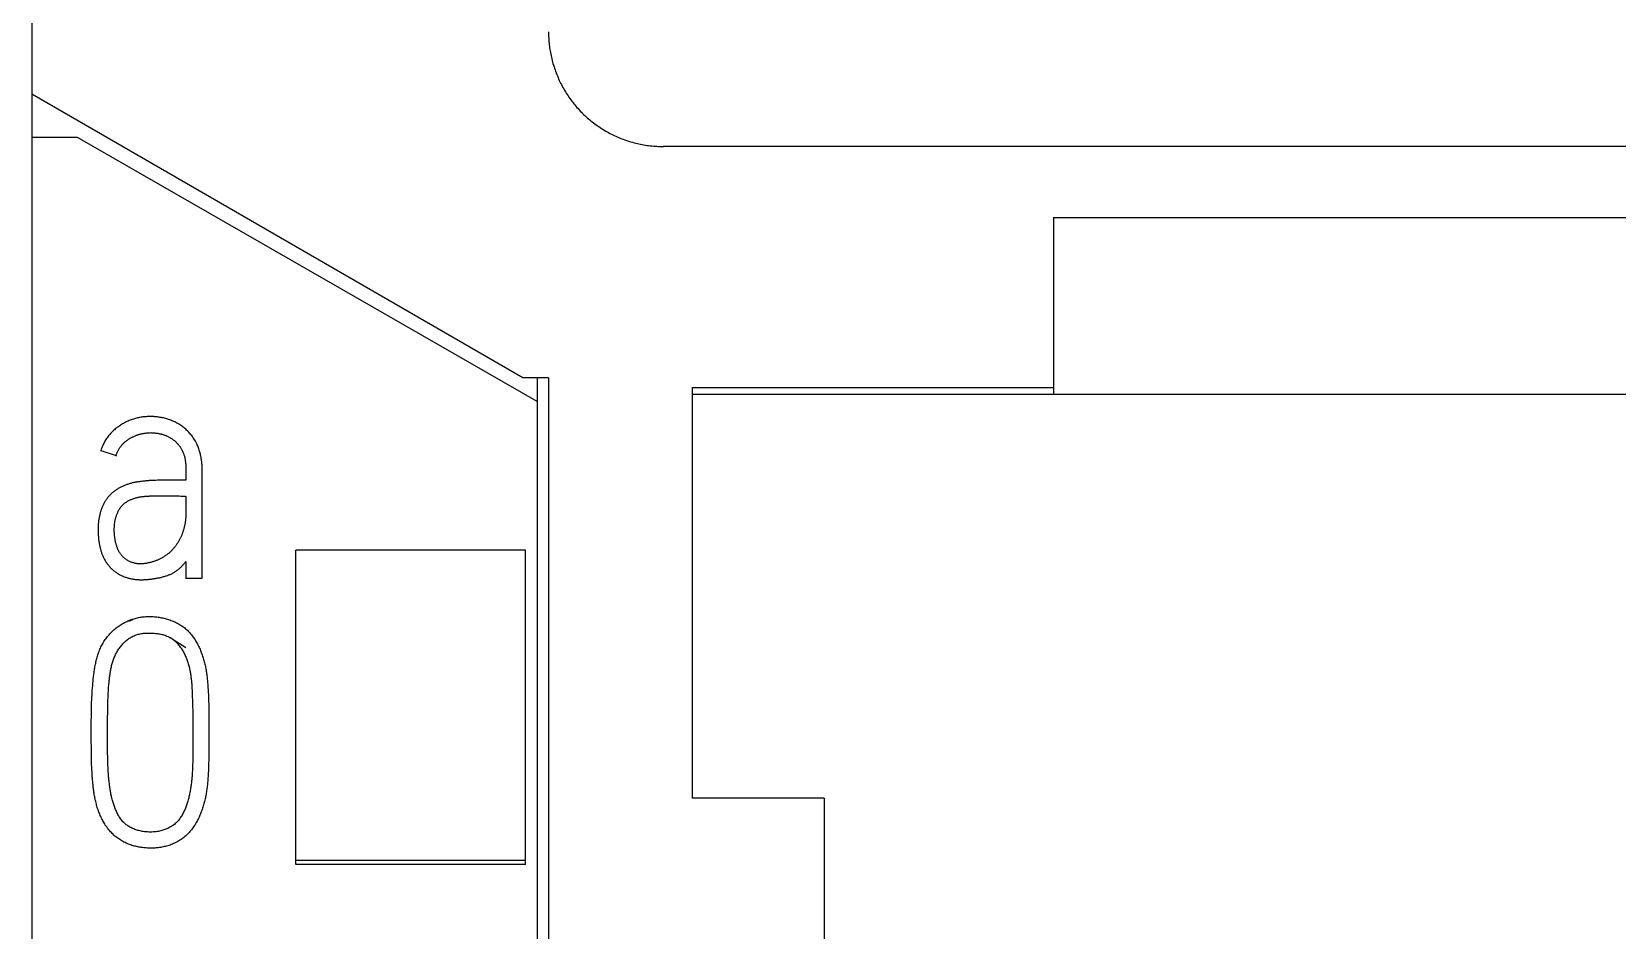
# Model space of a CAD drawing. Extents: x 0 to 594, y 0 to 420.
# Drawn here: x 255.6 to 269.41, y 344.39 to 352.22 of the extents above; entities that cross this region are included whole.
import ezdxf

# ---------------------------------------------------------------- set-up
doc = ezdxf.new("R2010")
doc.units = 0
doc.header["$LTSCALE"] = 32.67
doc.layers.add('10000_FRONT', color=7, linetype='CONTINUOUS')
doc.layers.add('10500_FRONT_LABELING', color=7, linetype='CONTINUOUS')

msp = doc.modelspace()

# ---------------------------------------------------------------- linework, layer by layer
at = {"layer": '10000_FRONT', "color": 7, "linetype": 'CONTINUOUS'}
for p, q in [((255.6, 363.617), (255.6, 351.673)), ((259.878, 349.203), (255.6, 351.673)), ((255.6, 351.671), (255.6, 237.416)), ((256, 351.297), (255.6, 351.297)), ((260, 348.997), (256, 351.297)), ((274.901, 351.217), (261.099, 351.217)), ((264.5, 349.058), (264.5, 350.601)), ((271.5, 350.595), (264.5, 350.595)), ((260.1, 349.203), (259.878, 349.203)), ((260, 349.203), (260, 239.953)), ((260.1, 349.203), (260.1, 240.184)), ((261.35, 349.117), (261.35, 345.541)), ((261.35, 349.117), (264.5, 349.117)), ((274.65, 349.058), (261.35, 349.058)), ((257.9, 344.965), (257.9, 347.703)), ((259.9, 347.703), (257.9, 347.703)), ((259.9, 344.965), (259.9, 347.703)), ((262.5, 345.541), (261.35, 345.541)), ((262.5, 345.541), (262.5, 237.167)), ((259.9, 344.999), (257.9, 344.999)), ((259.9, 344.965), (257.9, 344.965))]:
    msp.add_line(p, q, dxfattribs=at)
msp.add_lwpolyline([(260.1, 352.217), (260.1, 352.203), (260.1, 352.189), (260.101, 352.174), (260.102, 352.16), (260.103, 352.146), (260.104, 352.132), (260.105, 352.118), (260.106, 352.104), (260.108, 352.09), (260.11, 352.076), (260.112, 352.062), (260.114, 352.049), (260.117, 352.035), (260.119, 352.021), (260.122, 352.007), (260.125, 351.994), (260.129, 351.98), (260.132, 351.966), (260.136, 351.953), (260.139, 351.939), (260.143, 351.925), (260.148, 351.912), (260.152, 351.898), (260.157, 351.885), (260.161, 351.872), (260.166, 351.858), (260.172, 351.845), (260.177, 351.832), (260.183, 351.819), (260.188, 351.806), (260.194, 351.793), (260.2, 351.781), (260.206, 351.768), (260.213, 351.756), (260.219, 351.743), (260.226, 351.731), (260.233, 351.719), (260.24, 351.707), (260.247, 351.694), (260.255, 351.683), (260.262, 351.671), (260.27, 351.659), (260.278, 351.647), (260.286, 351.636), (260.295, 351.624), (260.303, 351.613), (260.312, 351.602), (260.321, 351.59), (260.33, 351.579), (260.339, 351.569), (260.348, 351.558), (260.357, 351.547), (260.367, 351.537), (260.377, 351.526), (260.386, 351.516), (260.396, 351.506), (260.406, 351.496), (260.417, 351.487), (260.427, 351.477), (260.437, 351.468), (260.448, 351.459), (260.459, 351.449), (260.47, 351.441), (260.481, 351.432), (260.492, 351.423), (260.503, 351.415), (260.515, 351.406), (260.526, 351.398), (260.538, 351.39), (260.55, 351.382), (260.562, 351.374), (260.574, 351.367), (260.586, 351.359), (260.598, 351.352), (260.61, 351.345), (260.623, 351.338), (260.635, 351.331), (260.648, 351.325), (260.661, 351.319), (260.673, 351.312), (260.686, 351.307), (260.699, 351.301), (260.712, 351.295), (260.725, 351.29), (260.738, 351.285), (260.751, 351.28), (260.765, 351.275), (260.778, 351.27), (260.791, 351.266), (260.805, 351.261), (260.818, 351.257), (260.832, 351.254), (260.846, 351.25), (260.86, 351.246), (260.874, 351.243), (260.888, 351.24), (260.902, 351.237), (260.916, 351.234), (260.93, 351.232), (260.944, 351.229), (260.958, 351.227), (260.972, 351.225), (260.986, 351.223), (261, 351.222), (261.014, 351.221), (261.029, 351.22), (261.043, 351.219), (261.057, 351.218), (261.071, 351.217), (261.086, 351.217), (261.1, 351.217)], dxfattribs=at)
at = {"layer": '10500_FRONT_LABELING', "color": 7, "linetype": 'CONTINUOUS'}
for p, q in [((256.201, 348.571), (256.201, 348.564)), ((256.201, 348.571), (256.334, 348.526)), ((256.334, 348.526), (256.334, 348.52)), ((256.942, 348.411), (256.942, 348.399)), ((256.942, 348.399), (256.942, 348.382)), ((256.942, 348.382), (256.942, 348.329)), ((257.085, 348.34), (257.085, 348.359)), ((256.652, 348.308), (256.638, 348.308)), ((256.666, 348.309), (256.652, 348.308)), ((256.68, 348.309), (256.666, 348.309)), ((256.694, 348.31), (256.68, 348.309)), ((256.708, 348.31), (256.694, 348.31)), ((256.73, 348.311), (256.708, 348.31)), ((256.779, 348.311), (256.73, 348.311)), ((256.821, 348.312), (256.779, 348.311)), ((256.85, 348.312), (256.821, 348.312)), ((256.871, 348.312), (256.85, 348.312)), ((256.892, 348.312), (256.871, 348.312)), ((256.913, 348.312), (256.892, 348.312)), ((256.928, 348.312), (256.913, 348.312)), ((256.942, 348.311), (256.928, 348.312)), ((257.083, 348.264), (257.084, 348.283)), ((257.083, 348.245), (257.083, 348.264)), ((257.083, 348.226), (257.083, 348.245)), ((257.083, 348.207), (257.083, 348.226)), ((257.083, 348.179), (257.083, 348.207)), ((256.634, 348.174), (256.647, 348.174)), ((256.647, 348.174), (256.659, 348.175)), ((256.691, 348.175), (256.747, 348.176)), ((256.747, 348.176), (256.766, 348.176)), ((256.766, 348.176), (256.785, 348.176)), ((256.785, 348.176), (256.797, 348.176)), ((256.797, 348.176), (256.81, 348.176)), ((256.81, 348.176), (256.822, 348.176)), ((256.822, 348.176), (256.835, 348.176)), ((256.835, 348.176), (256.848, 348.176)), ((256.848, 348.176), (256.86, 348.175)), ((256.86, 348.175), (256.873, 348.175)), ((256.873, 348.175), (256.885, 348.174)), ((256.885, 348.174), (256.898, 348.173)), ((256.898, 348.173), (256.91, 348.173)), ((256.91, 348.173), (256.923, 348.172)), ((256.942, 348.17), (256.942, 348.033)), ((257.083, 348.15), (257.083, 348.179)), ((257.083, 348.037), (257.083, 348.15)), ((257.083, 347.942), (257.083, 348.037)), ((256.178, 347.883), (256.178, 347.875)), ((257.083, 347.534), (257.083, 347.819)), ((256.942, 347.602), (256.942, 347.452)), ((256.942, 347.459), (257.083, 347.459)), ((256.829, 346.926), (256.845, 346.916)), ((256.883, 346.891), (256.941, 346.853)), ((256.123, 346.397), (256.124, 346.418)), ((256.124, 346.418), (256.125, 346.439)), ((256.125, 346.439), (256.126, 346.46)), ((256.126, 346.46), (256.127, 346.481)), ((256.127, 346.481), (256.129, 346.501)), ((256.129, 346.501), (256.131, 346.522)), ((256.131, 346.522), (256.132, 346.543)), ((256.264, 346.399), (256.265, 346.417)), ((256.265, 346.417), (256.266, 346.436)), ((256.266, 346.436), (256.267, 346.455)), ((256.267, 346.455), (256.268, 346.474)), ((256.268, 346.474), (256.269, 346.492)), ((256.269, 346.492), (256.27, 346.511)), ((256.27, 346.511), (256.272, 346.53)), ((256.994, 346.518), (256.995, 346.499)), ((256.995, 346.499), (256.996, 346.48)), ((256.996, 346.48), (256.997, 346.451)), ((256.997, 346.451), (256.998, 346.423)), ((256.998, 346.423), (257, 346.395)), ((257.135, 346.505), (257.136, 346.484)), ((257.136, 346.484), (257.137, 346.464)), ((257.137, 346.464), (257.138, 346.443)), ((257.138, 346.443), (257.139, 346.422)), ((257.139, 346.422), (257.14, 346.402)), ((256.12, 346.283), (256.121, 346.314)), ((256.12, 346.251), (256.12, 346.283)), ((256.121, 346.335), (256.122, 346.356)), ((256.121, 346.314), (256.121, 346.335)), ((256.122, 346.377), (256.123, 346.397)), ((256.122, 346.356), (256.122, 346.377)), ((256.261, 346.249), (256.262, 346.277)), ((256.262, 346.305), (256.263, 346.333)), ((256.262, 346.277), (256.262, 346.305)), ((256.263, 346.361), (256.264, 346.38)), ((256.263, 346.333), (256.263, 346.361)), ((256.264, 346.38), (256.264, 346.399)), ((257, 346.395), (257.001, 346.366)), ((257.001, 346.366), (257.001, 346.338)), ((257.001, 346.338), (257.002, 346.309)), ((257.002, 346.309), (257.003, 346.281)), ((257.003, 346.281), (257.003, 346.252)), ((257.14, 346.402), (257.14, 346.381)), ((257.14, 346.381), (257.141, 346.36)), ((257.141, 346.36), (257.141, 346.329)), ((257.141, 346.329), (257.142, 346.298)), ((257.142, 346.298), (257.142, 346.267)), ((256.119, 346.22), (256.12, 346.251)), ((256.119, 346.189), (256.119, 346.22)), ((256.119, 346.157), (256.119, 346.189)), ((256.119, 346.116), (256.119, 346.157)), ((256.261, 346.212), (256.261, 346.249)), ((256.261, 346.1), (256.261, 346.212)), ((257.003, 346.252), (257.004, 346.224)), ((257.004, 346.224), (257.004, 346.205)), ((257.004, 346.205), (257.004, 346.177)), ((257.004, 346.177), (257.004, 346.148)), ((257.004, 346.148), (257.004, 346.11)), ((257.142, 346.267), (257.142, 346.236)), ((257.142, 346.236), (257.143, 346.195)), ((257.143, 346.195), (257.143, 346.102)), ((256.119, 346.074), (256.119, 346.116)), ((256.119, 346.032), (256.119, 346.074)), ((256.12, 345.99), (256.119, 346.032)), ((256.26, 346.053), (256.261, 346.1)), ((256.26, 346.015), (256.26, 346.053)), ((256.261, 345.987), (256.26, 346.015)), ((257.004, 346.025), (257.003, 345.959)), ((257.004, 346.11), (257.004, 346.072)), ((257.004, 346.072), (257.004, 346.025)), ((257.143, 345.998), (257.142, 345.967)), ((257.143, 346.102), (257.143, 346.04)), ((257.143, 346.04), (257.143, 345.998)), ((256.12, 345.948), (256.12, 345.99)), ((256.121, 345.907), (256.12, 345.948)), ((256.121, 345.875), (256.121, 345.907)), ((256.122, 345.854), (256.121, 345.875)), ((256.261, 345.959), (256.261, 345.987)), ((256.261, 345.931), (256.261, 345.959)), ((256.262, 345.903), (256.261, 345.931)), ((256.262, 345.885), (256.262, 345.903)), ((256.263, 345.866), (256.262, 345.885)), ((256.263, 345.847), (256.263, 345.866)), ((257.003, 345.959), (257.002, 345.902)), ((257.002, 345.902), (257.002, 345.873)), ((257.002, 345.873), (257.002, 345.854)), ((257.141, 345.874), (257.14, 345.843)), ((257.142, 345.905), (257.141, 345.874)), ((257.142, 345.967), (257.142, 345.936)), ((257.142, 345.936), (257.142, 345.905)), ((256.122, 345.834), (256.122, 345.854)), ((256.123, 345.813), (256.122, 345.834)), ((256.124, 345.792), (256.123, 345.813)), ((256.125, 345.771), (256.124, 345.792)), ((256.126, 345.75), (256.125, 345.771)), ((256.264, 345.829), (256.263, 345.847)), ((256.265, 345.81), (256.264, 345.829)), ((256.266, 345.792), (256.265, 345.81)), ((256.267, 345.773), (256.266, 345.792)), ((256.268, 345.754), (256.267, 345.773)), ((256.27, 345.736), (256.268, 345.754)), ((257.002, 345.854), (257.001, 345.835)), ((257.001, 345.835), (257.001, 345.817)), ((257.139, 345.802), (257.138, 345.781)), ((257.14, 345.823), (257.139, 345.802)), ((257.14, 345.843), (257.14, 345.823))]:
    msp.add_line(p, q, dxfattribs=at)
for points in [[(256.423, 348.818), (256.415, 348.814), (256.406, 348.81), (256.398, 348.805), (256.39, 348.801), (256.382, 348.796), (256.374, 348.791), (256.366, 348.785), (256.358, 348.78), (256.35, 348.774), (256.342, 348.769), (256.335, 348.763), (256.328, 348.757), (256.32, 348.75), (256.313, 348.744), (256.307, 348.738), (256.3, 348.731), (256.293, 348.724), (256.287, 348.717), (256.281, 348.71), (256.274, 348.703), (256.268, 348.696), (256.263, 348.688), (256.257, 348.68), (256.252, 348.673), (256.246, 348.665), (256.241, 348.657), (256.236, 348.648), (256.232, 348.64), (256.227, 348.632), (256.223, 348.623), (256.219, 348.615), (256.215, 348.606), (256.211, 348.597), (256.208, 348.588), (256.204, 348.58), (256.201, 348.571)], [(257.085, 348.359), (257.085, 348.368), (257.085, 348.378), (257.085, 348.387), (257.085, 348.397), (257.085, 348.406), (257.085, 348.415), (257.084, 348.425), (257.084, 348.434), (257.083, 348.444), (257.082, 348.453), (257.082, 348.463), (257.081, 348.472), (257.079, 348.482), (257.078, 348.491), (257.077, 348.5), (257.075, 348.51), (257.073, 348.519), (257.071, 348.528), (257.069, 348.538), (257.067, 348.547), (257.064, 348.556), (257.062, 348.565), (257.059, 348.574), (257.056, 348.583), (257.053, 348.592), (257.049, 348.601), (257.046, 348.609), (257.042, 348.618), (257.038, 348.627), (257.034, 348.635), (257.029, 348.644), (257.025, 348.652), (257.02, 348.66), (257.015, 348.668), (257.01, 348.676), (257.004, 348.684), (256.999, 348.692), (256.993, 348.699), (256.987, 348.707), (256.981, 348.714), (256.975, 348.721), (256.969, 348.728), (256.962, 348.735), (256.956, 348.742), (256.949, 348.748), (256.942, 348.755), (256.934, 348.761), (256.927, 348.767), (256.92, 348.773), (256.912, 348.779), (256.904, 348.784), (256.896, 348.789), (256.888, 348.795), (256.88, 348.8), (256.872, 348.804), (256.864, 348.809), (256.855, 348.813), (256.847, 348.818), (256.838, 348.822), (256.83, 348.826), (256.821, 348.829), (256.812, 348.833), (256.803, 348.836), (256.794, 348.84), (256.785, 348.843), (256.776, 348.845), (256.767, 348.848), (256.757, 348.85), (256.748, 348.853), (256.739, 348.855), (256.73, 348.857), (256.72, 348.858), (256.711, 348.86), (256.701, 348.861), (256.692, 348.862), (256.682, 348.863), (256.673, 348.864), (256.663, 348.865), (256.654, 348.865), (256.644, 348.866), (256.635, 348.866), (256.625, 348.866), (256.616, 348.865), (256.606, 348.865), (256.597, 348.864), (256.587, 348.864), (256.578, 348.863), (256.569, 348.862), (256.559, 348.86), (256.55, 348.859), (256.54, 348.857), (256.531, 348.855), (256.522, 348.853), (256.512, 348.851), (256.503, 348.848), (256.494, 348.846), (256.485, 348.843), (256.476, 348.84), (256.467, 348.837), (256.458, 348.833), (256.449, 348.83), (256.44, 348.826), (256.432, 348.822), (256.423, 348.818)], [(256.334, 348.526), (256.336, 348.532), (256.338, 348.537), (256.34, 348.543), (256.343, 348.548), (256.345, 348.554), (256.348, 348.559), (256.35, 348.564), (256.353, 348.569), (256.356, 348.575), (256.358, 348.58), (256.361, 348.585), (256.364, 348.59), (256.368, 348.595), (256.371, 348.599), (256.375, 348.604), (256.378, 348.609), (256.382, 348.614), (256.386, 348.618), (256.39, 348.622), (256.394, 348.627), (256.398, 348.631), (256.402, 348.635), (256.406, 348.639), (256.411, 348.643), (256.415, 348.647), (256.419, 348.65), (256.424, 348.654), (256.429, 348.658), (256.434, 348.661), (256.438, 348.664), (256.443, 348.668), (256.448, 348.671), (256.453, 348.674), (256.458, 348.677), (256.464, 348.68), (256.469, 348.683), (256.474, 348.685), (256.479, 348.688), (256.484, 348.69), (256.49, 348.693), (256.495, 348.695), (256.501, 348.698), (256.506, 348.7), (256.511, 348.702), (256.517, 348.704), (256.523, 348.706), (256.528, 348.708), (256.534, 348.709), (256.539, 348.711), (256.545, 348.712), (256.551, 348.714), (256.557, 348.715), (256.562, 348.717), (256.568, 348.718), (256.574, 348.719), (256.58, 348.72), (256.586, 348.721), (256.591, 348.722), (256.597, 348.722), (256.603, 348.723), (256.609, 348.723), (256.615, 348.724), (256.621, 348.724), (256.626, 348.724), (256.632, 348.724), (256.638, 348.725), (256.644, 348.724), (256.65, 348.724), (256.656, 348.724), (256.662, 348.724), (256.668, 348.723), (256.673, 348.723), (256.679, 348.722), (256.685, 348.721), (256.691, 348.721), (256.697, 348.72), (256.703, 348.719), (256.708, 348.718), (256.714, 348.716), (256.72, 348.715), (256.726, 348.714), (256.731, 348.712), (256.737, 348.711), (256.742, 348.709), (256.748, 348.707), (256.753, 348.705), (256.759, 348.703), (256.764, 348.701), (256.77, 348.699), (256.775, 348.697), (256.781, 348.694), (256.786, 348.692), (256.791, 348.689), (256.797, 348.687), (256.802, 348.684), (256.807, 348.681), (256.812, 348.678), (256.817, 348.675), (256.822, 348.671), (256.827, 348.668), (256.831, 348.664), (256.836, 348.661), (256.841, 348.657), (256.845, 348.653), (256.849, 348.65), (256.854, 348.646), (256.858, 348.641), (256.862, 348.637), (256.866, 348.633), (256.87, 348.629), (256.874, 348.624), (256.878, 348.62), (256.882, 348.615), (256.885, 348.611), (256.889, 348.606), (256.892, 348.601), (256.895, 348.596), (256.898, 348.591), (256.901, 348.586), (256.904, 348.581), (256.907, 348.576), (256.91, 348.571), (256.912, 348.565), (256.915, 348.56), (256.917, 348.555), (256.919, 348.549), (256.922, 348.544), (256.924, 348.538), (256.925, 348.533), (256.927, 348.527), (256.929, 348.521), (256.93, 348.516), (256.932, 348.51), (256.933, 348.504), (256.934, 348.499), (256.935, 348.493), (256.936, 348.487), (256.937, 348.481), (256.938, 348.475), (256.939, 348.47), (256.94, 348.464), (256.94, 348.458), (256.941, 348.452), (256.941, 348.446), (256.941, 348.44), (256.941, 348.434), (256.942, 348.429), (256.942, 348.423), (256.942, 348.417), (256.942, 348.411)], [(256.638, 348.308), (256.631, 348.307), (256.623, 348.307), (256.616, 348.306), (256.609, 348.306), (256.602, 348.305), (256.595, 348.305), (256.588, 348.304), (256.581, 348.303), (256.574, 348.303), (256.567, 348.302), (256.56, 348.301), (256.553, 348.3), (256.546, 348.299), (256.539, 348.298), (256.532, 348.297), (256.525, 348.296), (256.518, 348.295), (256.511, 348.294), (256.504, 348.293), (256.497, 348.291), (256.49, 348.29), (256.483, 348.288), (256.476, 348.287), (256.47, 348.285), (256.463, 348.283), (256.456, 348.281), (256.449, 348.279), (256.442, 348.277), (256.435, 348.275), (256.429, 348.273), (256.422, 348.271), (256.415, 348.268), (256.409, 348.266), (256.402, 348.263), (256.396, 348.26), (256.39, 348.257), (256.383, 348.254), (256.377, 348.251), (256.371, 348.248), (256.365, 348.245), (256.359, 348.241), (256.353, 348.238), (256.347, 348.234), (256.341, 348.23), (256.335, 348.226), (256.329, 348.222), (256.323, 348.218), (256.318, 348.214), (256.312, 348.209), (256.307, 348.205), (256.301, 348.2), (256.296, 348.196), (256.291, 348.191), (256.286, 348.186), (256.281, 348.181), (256.276, 348.176), (256.271, 348.171), (256.267, 348.165), (256.262, 348.16), (256.258, 348.154), (256.254, 348.149), (256.25, 348.143), (256.246, 348.137), (256.242, 348.132), (256.238, 348.126), (256.235, 348.12), (256.231, 348.113), (256.228, 348.107), (256.225, 348.101), (256.222, 348.095), (256.219, 348.088), (256.216, 348.082), (256.213, 348.075), (256.211, 348.069), (256.208, 348.062), (256.206, 348.056), (256.203, 348.049), (256.201, 348.042), (256.199, 348.036), (256.197, 348.029), (256.195, 348.022), (256.194, 348.015), (256.192, 348.009), (256.191, 348.002), (256.189, 347.995), (256.188, 347.988), (256.186, 347.981), (256.185, 347.974), (256.184, 347.967), (256.183, 347.96), (256.182, 347.953), (256.182, 347.946), (256.181, 347.939), (256.18, 347.932), (256.18, 347.925), (256.179, 347.918), (256.179, 347.911), (256.179, 347.904), (256.178, 347.897), (256.178, 347.89), (256.178, 347.883)], [(256.942, 348.329), (256.942, 348.317), (256.942, 348.311)], [(257.084, 348.283), (257.084, 348.311), (257.085, 348.34)], [(256.346, 348.025), (256.349, 348.03), (256.351, 348.036), (256.354, 348.042), (256.357, 348.047), (256.36, 348.053), (256.363, 348.058), (256.367, 348.063), (256.37, 348.069), (256.374, 348.074), (256.377, 348.079), (256.381, 348.083), (256.385, 348.088), (256.39, 348.093), (256.394, 348.097), (256.399, 348.102), (256.403, 348.106), (256.408, 348.11), (256.413, 348.114), (256.418, 348.117), (256.424, 348.121), (256.429, 348.124), (256.434, 348.128), (256.44, 348.131), (256.445, 348.134), (256.451, 348.137), (256.456, 348.139), (256.462, 348.142), (256.468, 348.144), (256.474, 348.147), (256.48, 348.149), (256.486, 348.151), (256.492, 348.153), (256.498, 348.155), (256.504, 348.157), (256.51, 348.158), (256.516, 348.16), (256.522, 348.161), (256.528, 348.163), (256.534, 348.164), (256.54, 348.165), (256.546, 348.166), (256.553, 348.167), (256.559, 348.168), (256.565, 348.169), (256.571, 348.17), (256.578, 348.17), (256.584, 348.171), (256.59, 348.171), (256.597, 348.172), (256.603, 348.172), (256.609, 348.173), (256.615, 348.173), (256.622, 348.173), (256.628, 348.174), (256.634, 348.174)], [(256.659, 348.175), (256.684, 348.175), (256.691, 348.175)], [(256.923, 348.172), (256.935, 348.171), (256.942, 348.17)], [(256.942, 348.033), (256.942, 348.026), (256.942, 348.02), (256.942, 348.014), (256.942, 348.008), (256.942, 348.001), (256.941, 347.995), (256.941, 347.989), (256.941, 347.983), (256.94, 347.977), (256.94, 347.971), (256.939, 347.964), (256.938, 347.958), (256.937, 347.952), (256.937, 347.946), (256.936, 347.94), (256.935, 347.934), (256.934, 347.928), (256.932, 347.922), (256.931, 347.916), (256.93, 347.91), (256.928, 347.904), (256.927, 347.898), (256.925, 347.892), (256.924, 347.886), (256.922, 347.88), (256.92, 347.874), (256.918, 347.868), (256.916, 347.862), (256.914, 347.856), (256.912, 347.85), (256.91, 347.844), (256.908, 347.838), (256.906, 347.833), (256.903, 347.827), (256.901, 347.821), (256.898, 347.816), (256.896, 347.81), (256.893, 347.805), (256.89, 347.799), (256.887, 347.794), (256.884, 347.788), (256.881, 347.783), (256.878, 347.777), (256.875, 347.772), (256.872, 347.767), (256.869, 347.762), (256.865, 347.757), (256.862, 347.751), (256.858, 347.746), (256.855, 347.741), (256.851, 347.736), (256.847, 347.731), (256.843, 347.726), (256.839, 347.722), (256.835, 347.717), (256.831, 347.712), (256.827, 347.707), (256.823, 347.703), (256.818, 347.698), (256.814, 347.694), (256.81, 347.69), (256.805, 347.685), (256.8, 347.681), (256.796, 347.677), (256.791, 347.673), (256.786, 347.669), (256.781, 347.666), (256.776, 347.662), (256.772, 347.658), (256.766, 347.655), (256.761, 347.651), (256.756, 347.648), (256.751, 347.644), (256.746, 347.641), (256.74, 347.638), (256.735, 347.635), (256.729, 347.632), (256.724, 347.629), (256.718, 347.626), (256.713, 347.623), (256.707, 347.621), (256.701, 347.618), (256.695, 347.616), (256.69, 347.613), (256.684, 347.611), (256.678, 347.609), (256.672, 347.606), (256.666, 347.604), (256.66, 347.602), (256.654, 347.6), (256.649, 347.599), (256.643, 347.597), (256.637, 347.595), (256.63, 347.594), (256.624, 347.592), (256.618, 347.591), (256.612, 347.59), (256.606, 347.588), (256.6, 347.587), (256.594, 347.586), (256.587, 347.585), (256.581, 347.585), (256.575, 347.584), (256.569, 347.584), (256.562, 347.583), (256.556, 347.583), (256.55, 347.583), (256.544, 347.583), (256.537, 347.583), (256.531, 347.583), (256.525, 347.584), (256.519, 347.584), (256.512, 347.585), (256.506, 347.586), (256.5, 347.587), (256.494, 347.589), (256.488, 347.59), (256.482, 347.592), (256.476, 347.594), (256.47, 347.596), (256.464, 347.598), (256.458, 347.6), (256.452, 347.603), (256.447, 347.606), (256.441, 347.609), (256.436, 347.612), (256.43, 347.615), (256.425, 347.618), (256.42, 347.622), (256.415, 347.626), (256.41, 347.63), (256.406, 347.634), (256.401, 347.638), (256.396, 347.642), (256.392, 347.647), (256.388, 347.651), (256.384, 347.656), (256.38, 347.661), (256.376, 347.666), (256.372, 347.671), (256.369, 347.676), (256.365, 347.682), (256.362, 347.687), (256.359, 347.692), (256.356, 347.698), (256.353, 347.703), (256.351, 347.709), (256.348, 347.715), (256.346, 347.721), (256.344, 347.726), (256.342, 347.732), (256.34, 347.738), (256.338, 347.744), (256.336, 347.75), (256.334, 347.756), (256.333, 347.762), (256.331, 347.768), (256.33, 347.774), (256.329, 347.78), (256.328, 347.786), (256.327, 347.792), (256.326, 347.799), (256.325, 347.805), (256.324, 347.811), (256.323, 347.817), (256.322, 347.823), (256.322, 347.829), (256.321, 347.836), (256.321, 347.842), (256.32, 347.848), (256.32, 347.854), (256.319, 347.86), (256.319, 347.866), (256.319, 347.873), (256.319, 347.879), (256.319, 347.885), (256.319, 347.891), (256.319, 347.897), (256.32, 347.903), (256.32, 347.91), (256.32, 347.916), (256.321, 347.922), (256.322, 347.928), (256.322, 347.934), (256.323, 347.94), (256.324, 347.946), (256.325, 347.953), (256.326, 347.959), (256.327, 347.965), (256.329, 347.971), (256.33, 347.977), (256.332, 347.983), (256.333, 347.989), (256.335, 347.995), (256.337, 348.001), (256.339, 348.007), (256.341, 348.013), (256.344, 348.019), (256.346, 348.025)], [(257.083, 347.819), (257.083, 347.885), (257.083, 347.894), (257.083, 347.904), (257.083, 347.942)], [(256.178, 347.876), (256.178, 347.869), (256.178, 347.863), (256.179, 347.856), (256.179, 347.849), (256.179, 347.842), (256.18, 347.835), (256.18, 347.828), (256.181, 347.821), (256.181, 347.814), (256.182, 347.807), (256.183, 347.8), (256.183, 347.793), (256.184, 347.786), (256.185, 347.779), (256.186, 347.772), (256.187, 347.765), (256.188, 347.758), (256.19, 347.752), (256.191, 347.745), (256.192, 347.738), (256.194, 347.731), (256.195, 347.724), (256.197, 347.717), (256.199, 347.71), (256.201, 347.704), (256.203, 347.697), (256.205, 347.69), (256.207, 347.684), (256.209, 347.677), (256.212, 347.67), (256.214, 347.664), (256.217, 347.657), (256.22, 347.651), (256.223, 347.645), (256.226, 347.638), (256.229, 347.632), (256.232, 347.626), (256.235, 347.619), (256.239, 347.613), (256.242, 347.607), (256.246, 347.601), (256.25, 347.595), (256.254, 347.59), (256.258, 347.584), (256.262, 347.578), (256.266, 347.573), (256.271, 347.567), (256.275, 347.562), (256.28, 347.557), (256.284, 347.551), (256.289, 347.546), (256.294, 347.541), (256.299, 347.536), (256.304, 347.532)], [(256.304, 347.532), (256.309, 347.527), (256.315, 347.522), (256.32, 347.518), (256.326, 347.514), (256.332, 347.51), (256.338, 347.506), (256.344, 347.502), (256.349, 347.498), (256.356, 347.494), (256.362, 347.491), (256.368, 347.488), (256.374, 347.484), (256.38, 347.481), (256.387, 347.478), (256.393, 347.476), (256.4, 347.473), (256.406, 347.47), (256.413, 347.468), (256.42, 347.466), (256.427, 347.463), (256.433, 347.461), (256.44, 347.459), (256.447, 347.458), (256.454, 347.456), (256.461, 347.454), (256.468, 347.453), (256.475, 347.451), (256.481, 347.45), (256.488, 347.449), (256.495, 347.448), (256.502, 347.447), (256.509, 347.446), (256.516, 347.446), (256.523, 347.445), (256.53, 347.445), (256.537, 347.444), (256.545, 347.444), (256.552, 347.444), (256.559, 347.444), (256.566, 347.444), (256.573, 347.444), (256.58, 347.445), (256.587, 347.445), (256.594, 347.445), (256.601, 347.446), (256.608, 347.446), (256.615, 347.447), (256.622, 347.448), (256.629, 347.449), (256.636, 347.45), (256.643, 347.45), (256.65, 347.451), (256.657, 347.452), (256.664, 347.454), (256.671, 347.455), (256.678, 347.456), (256.685, 347.457), (256.692, 347.458), (256.699, 347.46), (256.706, 347.461), (256.713, 347.462), (256.719, 347.464), (256.726, 347.465), (256.733, 347.467), (256.74, 347.469), (256.747, 347.471), (256.754, 347.472), (256.761, 347.474), (256.767, 347.477), (256.774, 347.479), (256.781, 347.481), (256.787, 347.483), (256.794, 347.486), (256.8, 347.489), (256.807, 347.491), (256.813, 347.494), (256.82, 347.497), (256.826, 347.5), (256.832, 347.504), (256.838, 347.507), (256.844, 347.511), (256.85, 347.515), (256.856, 347.519), (256.862, 347.523), (256.867, 347.527), (256.873, 347.531), (256.879, 347.536), (256.884, 347.54), (256.889, 347.545), (256.895, 347.55), (256.9, 347.554), (256.905, 347.559), (256.91, 347.564), (256.914, 347.57), (256.919, 347.575), (256.924, 347.58), (256.928, 347.586), (256.933, 347.591), (256.937, 347.596), (256.942, 347.602)], [(257.083, 347.459), (257.083, 347.468), (257.083, 347.478), (257.083, 347.487), (257.083, 347.496), (257.083, 347.506), (257.083, 347.515), (257.083, 347.525), (257.083, 347.534)], [(256.45, 347.091), (256.46, 347.095), (256.47, 347.098), (256.48, 347.102), (256.491, 347.105), (256.501, 347.108), (256.511, 347.11), (256.521, 347.113), (256.531, 347.115), (256.542, 347.117), (256.552, 347.118), (256.563, 347.12), (256.573, 347.121), (256.583, 347.122), (256.594, 347.123), (256.605, 347.123), (256.615, 347.124), (256.626, 347.124), (256.636, 347.124), (256.647, 347.123), (256.658, 347.123), (256.668, 347.122), (256.679, 347.121), (256.689, 347.12), (256.7, 347.119), (256.71, 347.117), (256.72, 347.115), (256.731, 347.113), (256.741, 347.111), (256.751, 347.109), (256.762, 347.106), (256.772, 347.103), (256.782, 347.1), (256.792, 347.097), (256.802, 347.094), (256.812, 347.09), (256.822, 347.087), (256.832, 347.083), (256.842, 347.079), (256.851, 347.074), (256.861, 347.07), (256.87, 347.065), (256.879, 347.06), (256.888, 347.055), (256.897, 347.049), (256.906, 347.043), (256.915, 347.037), (256.924, 347.031), (256.932, 347.024), (256.94, 347.018), (256.948, 347.011), (256.956, 347.004), (256.963, 346.996), (256.97, 346.989), (256.977, 346.981), (256.984, 346.973), (256.991, 346.965), (256.997, 346.957), (257.004, 346.948), (257.01, 346.94), (257.016, 346.931), (257.022, 346.922), (257.027, 346.913), (257.033, 346.904), (257.038, 346.895), (257.043, 346.886), (257.048, 346.877), (257.053, 346.867), (257.057, 346.858), (257.061, 346.849), (257.066, 346.839), (257.07, 346.829), (257.074, 346.82), (257.077, 346.81), (257.081, 346.8), (257.084, 346.79), (257.088, 346.78), (257.091, 346.77), (257.094, 346.76), (257.097, 346.75), (257.1, 346.74), (257.103, 346.73), (257.105, 346.72), (257.108, 346.71), (257.11, 346.699), (257.112, 346.689), (257.114, 346.679), (257.116, 346.669), (257.118, 346.659), (257.12, 346.649), (257.121, 346.638), (257.123, 346.628), (257.124, 346.618), (257.126, 346.608), (257.127, 346.597), (257.128, 346.587), (257.129, 346.577), (257.13, 346.567), (257.131, 346.556), (257.132, 346.546), (257.133, 346.536), (257.134, 346.525), (257.134, 346.515), (257.135, 346.505)], [(256.132, 346.543), (256.134, 346.563), (256.135, 346.574), (256.136, 346.584), (256.138, 346.595), (256.139, 346.605), (256.14, 346.615), (256.141, 346.626), (256.143, 346.636), (256.144, 346.646), (256.146, 346.656), (256.147, 346.667), (256.149, 346.677), (256.151, 346.687), (256.153, 346.698), (256.155, 346.708), (256.157, 346.718), (256.159, 346.728), (256.162, 346.738), (256.164, 346.749), (256.167, 346.759), (256.17, 346.769), (256.173, 346.779), (256.176, 346.789), (256.179, 346.799), (256.183, 346.809), (256.186, 346.82), (256.19, 346.83), (256.194, 346.839), (256.199, 346.849), (256.203, 346.859), (256.208, 346.868), (256.213, 346.878), (256.218, 346.887), (256.223, 346.896), (256.229, 346.905), (256.235, 346.914), (256.241, 346.923), (256.247, 346.932), (256.253, 346.941), (256.26, 346.949), (256.267, 346.957), (256.274, 346.965), (256.281, 346.973), (256.288, 346.981), (256.296, 346.989), (256.303, 346.996), (256.311, 347.004), (256.319, 347.011), (256.327, 347.018), (256.335, 347.024), (256.344, 347.031), (256.353, 347.037), (256.361, 347.043), (256.37, 347.049), (256.379, 347.055), (256.389, 347.061), (256.398, 347.066), (256.407, 347.071), (256.417, 347.076), (256.427, 347.081), (256.437, 347.085), (256.446, 347.089), (256.457, 347.093), (256.466, 347.097), (256.471, 347.099), (256.475, 347.1), (256.479, 347.101), (256.481, 347.102), (256.483, 347.102), (256.484, 347.102), (256.484, 347.101), (256.483, 347.1), (256.481, 347.098), (256.477, 347.096), (256.471, 347.093), (256.468, 347.091), (256.464, 347.089), (256.459, 347.087), (256.455, 347.085), (256.449, 347.082), (256.443, 347.08)], [(256.353, 346.833), (256.359, 346.841), (256.364, 346.849), (256.369, 346.856), (256.375, 346.864), (256.381, 346.871), (256.387, 346.878), (256.393, 346.885), (256.4, 346.892), (256.406, 346.899), (256.413, 346.905), (256.42, 346.911), (256.427, 346.917), (256.435, 346.923), (256.442, 346.929), (256.45, 346.934), (256.458, 346.939), (256.466, 346.944), (256.474, 346.949), (256.483, 346.953), (256.491, 346.957), (256.5, 346.96), (256.509, 346.963), (256.518, 346.966), (256.527, 346.969), (256.536, 346.971), (256.545, 346.973), (256.555, 346.975), (256.564, 346.977), (256.573, 346.978), (256.583, 346.979), (256.592, 346.98), (256.601, 346.98), (256.611, 346.98), (256.62, 346.98), (256.63, 346.98), (256.639, 346.98), (256.649, 346.98), (256.658, 346.979), (256.667, 346.978), (256.677, 346.977), (256.686, 346.976), (256.695, 346.975), (256.705, 346.974), (256.714, 346.972), (256.723, 346.97), (256.732, 346.968), (256.742, 346.966), (256.751, 346.964), (256.76, 346.961), (256.769, 346.958), (256.778, 346.954), (256.786, 346.951), (256.795, 346.947)], [(256.272, 346.53), (256.274, 346.548), (256.274, 346.557), (256.275, 346.567), (256.276, 346.576), (256.277, 346.585), (256.278, 346.595), (256.28, 346.604), (256.281, 346.613), (256.282, 346.622), (256.283, 346.632), (256.285, 346.641), (256.286, 346.65), (256.288, 346.659), (256.29, 346.669), (256.292, 346.678), (256.294, 346.687), (256.296, 346.696), (256.298, 346.705), (256.301, 346.714), (256.304, 346.723), (256.306, 346.732), (256.309, 346.741), (256.312, 346.75), (256.316, 346.758), (256.319, 346.767), (256.323, 346.776), (256.327, 346.784), (256.33, 346.792), (256.335, 346.801), (256.339, 346.809), (256.344, 346.817), (256.348, 346.825), (256.353, 346.833)], [(256.795, 346.947), (256.804, 346.942), (256.812, 346.937), (256.82, 346.932), (256.828, 346.926), (256.836, 346.921), (256.843, 346.915), (256.85, 346.908), (256.857, 346.902), (256.864, 346.895), (256.87, 346.888), (256.876, 346.881), (256.883, 346.873), (256.888, 346.866), (256.894, 346.858), (256.9, 346.85), (256.905, 346.842), (256.91, 346.834), (256.915, 346.826), (256.919, 346.818), (256.924, 346.81), (256.928, 346.801), (256.932, 346.793), (256.936, 346.784), (256.94, 346.776), (256.944, 346.767), (256.947, 346.758), (256.951, 346.749), (256.954, 346.74), (256.957, 346.731), (256.96, 346.722), (256.963, 346.713), (256.966, 346.704), (256.968, 346.695), (256.97, 346.686), (256.973, 346.677), (256.975, 346.667), (256.977, 346.658), (256.979, 346.649), (256.98, 346.64), (256.982, 346.63), (256.983, 346.621), (256.985, 346.612), (256.986, 346.602), (256.987, 346.593), (256.988, 346.584), (256.989, 346.574), (256.99, 346.565), (256.991, 346.555), (256.992, 346.546), (256.993, 346.537), (256.993, 346.527), (256.994, 346.518)], [(256.803, 346.942), (256.808, 346.94), (256.812, 346.937), (256.817, 346.934), (256.823, 346.93), (256.829, 346.926)], [(256.845, 346.916), (256.859, 346.907), (256.864, 346.903), (256.883, 346.891)], [(257.105, 345.514), (257.102, 345.504), (257.1, 345.494), (257.097, 345.484), (257.094, 345.474), (257.091, 345.464), (257.087, 345.454), (257.084, 345.444), (257.081, 345.434), (257.077, 345.424), (257.073, 345.414), (257.069, 345.404), (257.065, 345.395), (257.061, 345.385), (257.057, 345.375), (257.052, 345.366), (257.047, 345.356), (257.043, 345.347), (257.038, 345.338), (257.032, 345.329), (257.027, 345.319), (257.022, 345.31), (257.016, 345.301), (257.01, 345.293), (257.004, 345.284), (256.998, 345.276), (256.992, 345.267), (256.985, 345.259), (256.978, 345.251), (256.971, 345.243), (256.964, 345.236), (256.957, 345.228), (256.949, 345.221), (256.942, 345.214), (256.934, 345.207), (256.926, 345.2), (256.917, 345.194), (256.909, 345.187), (256.9, 345.181), (256.891, 345.175), (256.882, 345.17), (256.873, 345.165), (256.863, 345.16), (256.854, 345.155), (256.844, 345.15), (256.835, 345.146), (256.825, 345.142), (256.815, 345.138), (256.805, 345.134), (256.795, 345.131), (256.785, 345.128), (256.775, 345.125), (256.764, 345.122), (256.754, 345.12), (256.744, 345.117), (256.733, 345.115), (256.723, 345.113), (256.713, 345.112), (256.702, 345.11), (256.692, 345.109), (256.681, 345.108), (256.671, 345.107), (256.66, 345.107), (256.65, 345.107), (256.639, 345.106), (256.628, 345.106), (256.618, 345.107), (256.607, 345.107), (256.596, 345.108), (256.586, 345.109), (256.575, 345.11), (256.565, 345.111), (256.554, 345.112), (256.544, 345.114), (256.533, 345.116), (256.523, 345.118), (256.513, 345.12), (256.503, 345.123), (256.492, 345.125), (256.482, 345.128), (256.472, 345.131), (256.462, 345.135), (256.452, 345.138), (256.442, 345.142), (256.432, 345.146), (256.422, 345.15), (256.413, 345.155), (256.403, 345.16), (256.394, 345.165), (256.385, 345.17), (256.376, 345.175), (256.367, 345.181), (256.358, 345.187), (256.349, 345.193), (256.341, 345.199), (256.332, 345.206), (256.324, 345.212), (256.316, 345.219), (256.309, 345.227), (256.301, 345.234), (256.294, 345.242), (256.286, 345.25), (256.279, 345.257), (256.273, 345.266), (256.266, 345.274), (256.26, 345.282), (256.253, 345.291), (256.247, 345.299), (256.241, 345.308), (256.236, 345.317), (256.23, 345.326), (256.225, 345.335), (256.22, 345.345), (256.215, 345.354), (256.21, 345.363), (256.205, 345.373), (256.201, 345.382), (256.197, 345.392), (256.193, 345.402), (256.189, 345.411), (256.185, 345.421), (256.181, 345.431), (256.178, 345.441), (256.174, 345.451), (256.171, 345.461), (256.168, 345.471), (256.165, 345.481), (256.163, 345.491), (256.16, 345.502), (256.158, 345.512), (256.155, 345.522), (256.153, 345.532), (256.151, 345.543), (256.149, 345.553), (256.147, 345.563), (256.145, 345.574), (256.143, 345.584), (256.142, 345.594), (256.14, 345.605), (256.139, 345.615), (256.137, 345.626), (256.136, 345.636), (256.135, 345.646), (256.134, 345.657), (256.133, 345.667), (256.132, 345.677), (256.131, 345.688), (256.13, 345.698), (256.129, 345.709), (256.128, 345.719), (256.127, 345.729), (256.127, 345.74), (256.126, 345.75)], [(256.704, 345.253), (256.695, 345.252), (256.685, 345.25), (256.676, 345.249), (256.666, 345.248), (256.657, 345.248), (256.647, 345.247), (256.638, 345.247), (256.628, 345.247), (256.619, 345.247), (256.609, 345.248), (256.6, 345.248), (256.59, 345.249), (256.581, 345.25), (256.571, 345.251), (256.562, 345.253), (256.553, 345.255), (256.543, 345.257), (256.534, 345.259), (256.525, 345.261), (256.516, 345.264), (256.506, 345.267), (256.497, 345.27), (256.488, 345.274), (256.48, 345.277), (256.471, 345.281), (256.462, 345.286), (256.454, 345.29), (256.446, 345.295), (256.438, 345.3), (256.43, 345.306), (256.422, 345.311), (256.415, 345.318), (256.408, 345.324), (256.401, 345.33), (256.394, 345.337), (256.388, 345.344), (256.382, 345.352), (256.376, 345.359), (256.371, 345.367), (256.365, 345.375), (256.36, 345.383), (256.355, 345.391), (256.351, 345.399), (256.346, 345.408), (256.342, 345.416), (256.338, 345.425), (256.334, 345.434), (256.33, 345.442), (256.327, 345.451), (256.323, 345.46), (256.32, 345.469), (256.317, 345.478), (256.314, 345.487), (256.311, 345.496), (256.308, 345.505), (256.306, 345.514), (256.303, 345.523), (256.301, 345.532), (256.298, 345.541), (256.296, 345.551), (256.294, 345.56), (256.292, 345.569), (256.29, 345.578), (256.288, 345.587), (256.287, 345.597), (256.285, 345.606), (256.283, 345.615), (256.282, 345.624), (256.281, 345.634), (256.279, 345.643), (256.278, 345.652), (256.277, 345.661), (256.276, 345.671), (256.275, 345.68), (256.274, 345.689), (256.273, 345.699), (256.272, 345.708), (256.271, 345.717), (256.27, 345.726), (256.27, 345.736)], [(257.001, 345.817), (257, 345.798), (256.999, 345.788), (256.999, 345.779), (256.998, 345.769), (256.998, 345.76), (256.997, 345.75), (256.997, 345.741), (256.996, 345.731), (256.995, 345.722), (256.994, 345.712), (256.993, 345.703), (256.992, 345.694), (256.991, 345.684), (256.99, 345.675), (256.989, 345.665), (256.988, 345.656), (256.986, 345.647), (256.985, 345.637), (256.984, 345.628), (256.982, 345.619), (256.98, 345.609), (256.979, 345.6), (256.977, 345.591), (256.975, 345.581), (256.973, 345.572), (256.971, 345.563), (256.969, 345.554), (256.967, 345.545), (256.964, 345.535), (256.962, 345.526), (256.959, 345.517), (256.957, 345.508), (256.954, 345.499), (256.951, 345.49), (256.948, 345.481), (256.945, 345.472), (256.942, 345.463), (256.938, 345.454), (256.935, 345.445), (256.931, 345.437), (256.927, 345.428), (256.923, 345.419), (256.919, 345.411), (256.914, 345.403), (256.91, 345.394), (256.905, 345.386), (256.899, 345.378), (256.894, 345.37), (256.889, 345.362), (256.883, 345.355), (256.877, 345.347), (256.87, 345.34), (256.864, 345.333), (256.857, 345.327), (256.85, 345.32), (256.843, 345.314), (256.835, 345.308), (256.828, 345.303), (256.82, 345.297), (256.811, 345.292), (256.803, 345.288), (256.795, 345.283), (256.786, 345.279), (256.777, 345.275), (256.769, 345.272), (256.76, 345.268), (256.75, 345.265), (256.741, 345.262), (256.732, 345.26), (256.723, 345.257), (256.713, 345.255), (256.704, 345.253)], [(257.138, 345.781), (257.137, 345.761), (257.137, 345.75), (257.136, 345.74), (257.136, 345.73), (257.135, 345.719), (257.134, 345.709), (257.134, 345.699), (257.133, 345.689), (257.132, 345.678), (257.131, 345.668), (257.13, 345.658), (257.129, 345.647), (257.127, 345.637), (257.126, 345.627), (257.125, 345.617), (257.123, 345.606), (257.122, 345.596), (257.12, 345.586), (257.118, 345.576), (257.116, 345.565), (257.114, 345.555), (257.112, 345.545), (257.11, 345.535), (257.108, 345.525), (257.105, 345.514)]]:
    msp.add_lwpolyline(points, dxfattribs=at)

doc.saveas('drawing.dxf')
